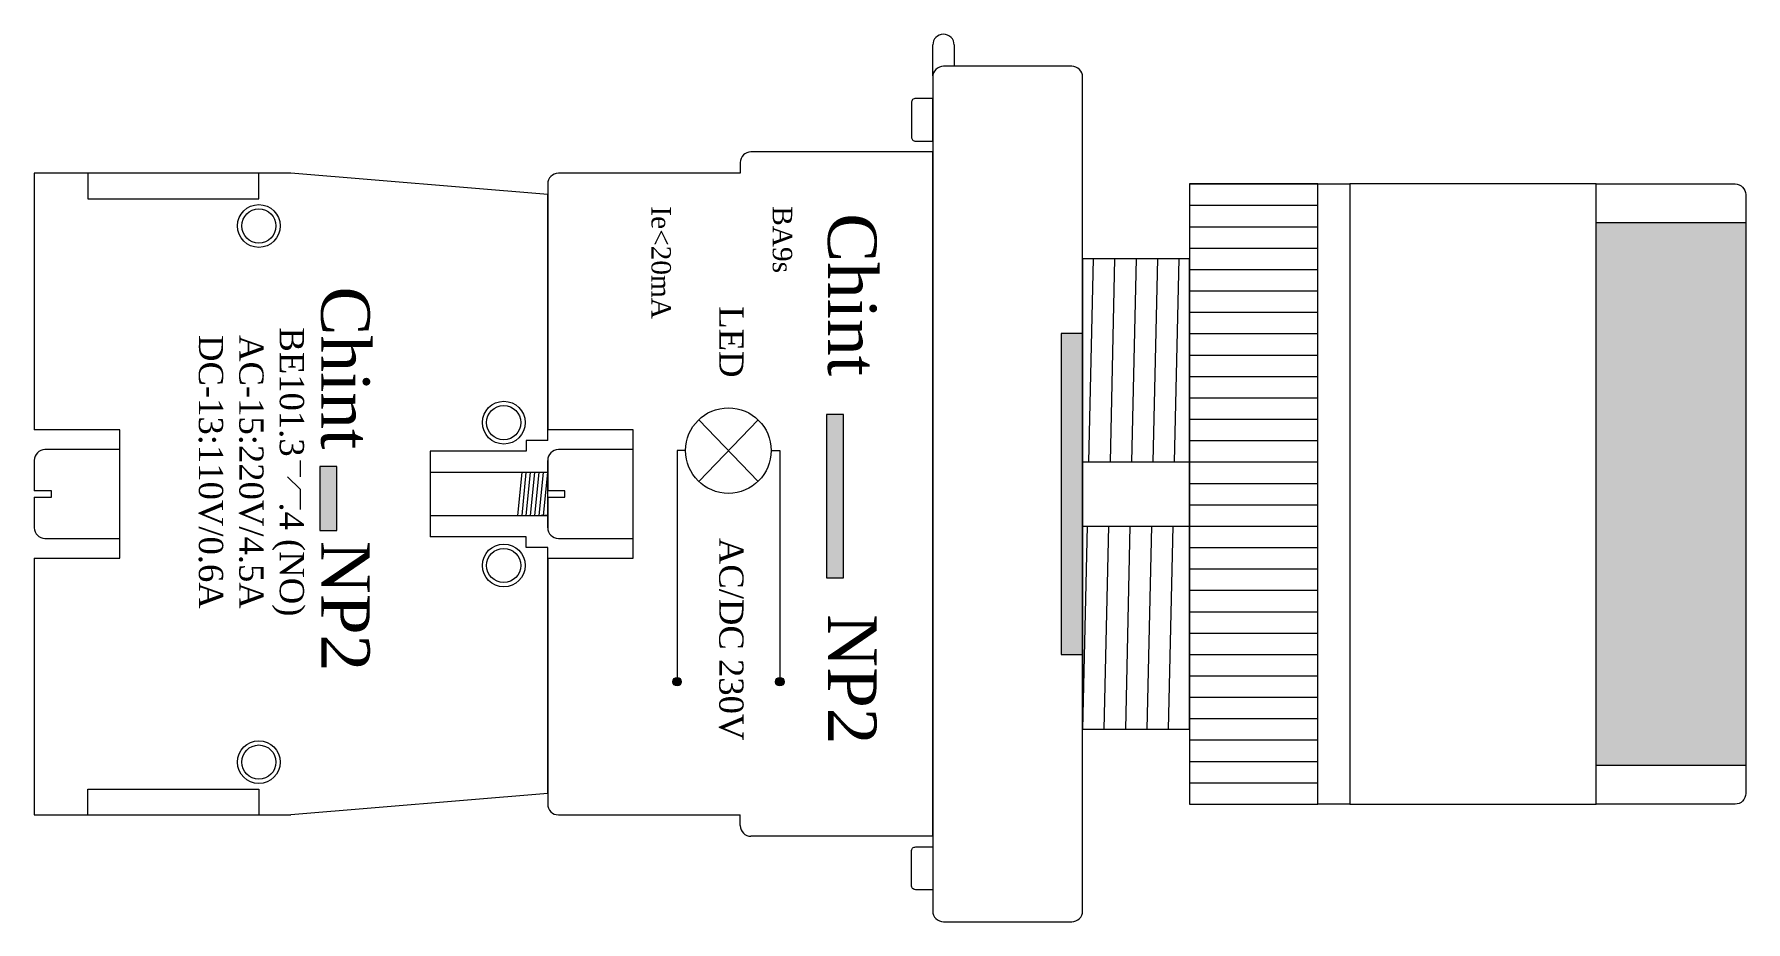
# Model space of a CAD drawing. Header units: millimetres. Extents: x 0 to 80, y 0 to 41.5.
import ezdxf

# ---------------------------------------------------------------- set-up
doc = ezdxf.new("R2010")
doc.units = ezdxf.units.MM
doc.layers.add('1-EMC-ACESS', color=4, linetype='Continuous')
doc.styles.add('ARIAL', font='arial.ttf')

# ---------------------------------------------------------------- blocks, each defined once
blk = doc.blocks.new('NBC')
at = {"lineweight": 9}
h = blk.add_hatch(color=7, dxfattribs=at)
h.set_gradient(color1=(40, 242, 13), color2=(36, 223, 12), one_color=1, tint=0.46, name='HEMISPHERICAL')
h.paths.add_polyline_path([(88946.935, 43556.437), (88953.935, 43556.437), (88953.935, 43531.037), (88946.935, 43531.037)])
h = blk.add_hatch(color=7, dxfattribs=at)
h.set_gradient(color1=(255, 255, 255), color2=(237, 237, 237), one_color=1, tint=0.93, name='INVCYLINDER')
h.paths.add_polyline_path([(88921.935, 43536.237), (88922.935, 43536.237), (88922.935, 43551.237), (88921.935, 43551.237)])
h = blk.add_hatch(color=7, dxfattribs=at)
h.set_gradient(color1=(255, 255, 255), color2=(237, 237, 237), one_color=1, tint=0.93, name='INVCYLINDER')
h.paths.add_polyline_path([(88910.969, 43547.457), (88910.969, 43539.826), (88911.769, 43539.826), (88911.769, 43547.457)])
h = blk.add_hatch(color=7, dxfattribs=at)
h.set_gradient(color1=(255, 255, 255), color2=(237, 237, 237), one_color=1, tint=0.93, name='INVCYLINDER')
h.paths.add_polyline_path([(88887.279, 43545.029), (88887.279, 43542.029), (88888.079, 43542.029), (88888.079, 43545.029)])
h = blk.add_hatch(color=7, dxfattribs=at)
h.set_gradient(color1=(255, 255, 255), one_color=1, tint=1, name='INVCYLINDER')
edge = h.paths.add_edge_path()
edge.add_arc((88903.981, 43534.964), 0.2, 0, 360)
h = blk.add_hatch(color=7, dxfattribs=at)
h.set_gradient(color1=(255, 255, 255), one_color=1, tint=1, name='INVCYLINDER')
edge = h.paths.add_edge_path()
edge.add_arc((88908.781, 43534.964), 0.2, 0, 360)
at = {"color": 7, "lineweight": 9}
for p, q in [((88916.435, 43565.237), (88916.435, 43565.237)), ((88915.937, 43563.285), (88915.935, 43564.737)), ((88916.935, 43564.737), (88916.935, 43563.737)), ((88906.935, 43559.237), (88906.935, 43558.737)), ((88915.935, 43559.737), (88907.435, 43559.737)), ((88876.435, 43558.737), (88876.435, 43557.537)), ((88884.435, 43557.537), (88884.435, 43558.737)), ((88897.935, 43557.737), (88885.935, 43558.737)), ((88927.935, 43558.237), (88933.935, 43558.237)), ((88876.435, 43557.537), (88884.435, 43557.537)), ((88927.935, 43557.237), (88933.935, 43557.237)), ((88927.935, 43556.237), (88933.935, 43556.237)), ((88927.935, 43555.237), (88933.935, 43555.237)), ((88923.435, 43554.737), (88923.219, 43545.237)), ((88924.435, 43554.737), (88924.219, 43545.237)), ((88925.435, 43554.737), (88925.219, 43545.237)), ((88926.435, 43554.737), (88926.219, 43545.237)), ((88927.435, 43554.737), (88927.219, 43545.237)), ((88927.935, 43554.237), (88933.935, 43554.237)), ((88927.935, 43553.237), (88933.935, 43553.237)), ((88927.935, 43552.237), (88933.935, 43552.237)), ((88927.935, 43551.237), (88933.935, 43551.237)), ((88927.935, 43550.237), (88933.935, 43550.237)), ((88927.935, 43549.237), (88933.935, 43549.237)), ((88927.935, 43548.237), (88933.935, 43548.237)), ((88904.995, 43547.211), (88907.768, 43544.328)), ((88907.768, 43547.211), (88904.995, 43544.328)), ((88927.935, 43547.237), (88933.935, 43547.237)), ((88896.935, 43545.737), (88892.435, 43545.737)), ((88892.435, 43545.737), (88892.435, 43541.737)), ((88897.935, 43546.237), (88896.935, 43546.237)), ((88896.935, 43546.237), (88896.935, 43545.737)), ((88904.381, 43545.769), (88903.981, 43545.769)), ((88903.981, 43545.769), (88903.981, 43534.964)), ((88908.381, 43545.769), (88908.781, 43545.769)), ((88908.781, 43545.769), (88908.781, 43534.964)), ((88927.935, 43546.237), (88933.935, 43546.237)), ((88886.371, 43545.306), (88886.371, 43544.545)), ((88922.935, 43545.237), (88923.435, 43545.237)), ((88922.935, 43545.237), (88927.935, 43545.237)), ((88927.935, 43545.237), (88933.935, 43545.237)), ((88886.371, 43543.967), (88885.779, 43544.545)), ((88896.535, 43542.737), (88896.735, 43544.737)), ((88896.735, 43542.737), (88896.935, 43544.737)), ((88896.935, 43542.737), (88897.135, 43544.737)), ((88897.135, 43542.737), (88897.335, 43544.737)), ((88897.335, 43542.737), (88897.535, 43544.737)), ((88897.535, 43542.737), (88897.735, 43544.737)), ((88897.735, 43542.737), (88897.935, 43544.737)), ((88927.935, 43544.237), (88933.935, 43544.237)), ((88874.735, 43543.887), (88873.935, 43543.887)), ((88873.935, 43543.587), (88874.735, 43543.587)), ((88874.735, 43543.587), (88874.735, 43543.887)), ((88886.371, 43543.967), (88886.371, 43543.019)), ((88898.735, 43543.887), (88897.935, 43543.887)), ((88897.935, 43543.587), (88898.735, 43543.587)), ((88898.735, 43543.587), (88898.735, 43543.887)), ((88927.935, 43543.237), (88933.935, 43543.237)), ((88897.935, 43542.737), (88897.635, 43542.737)), ((88897.935, 43542.737), (88897.735, 43542.737)), ((88896.935, 43541.737), (88892.435, 43541.737)), ((88896.935, 43541.237), (88896.935, 43541.737)), ((88923.151, 43542.237), (88922.935, 43532.737)), ((88922.935, 43542.237), (88923.435, 43542.237)), ((88922.935, 43542.237), (88927.935, 43542.237)), ((88924.151, 43542.237), (88923.935, 43532.737)), ((88925.151, 43542.237), (88924.935, 43532.737)), ((88926.151, 43542.237), (88925.935, 43532.737)), ((88927.151, 43542.237), (88926.935, 43532.737)), ((88927.935, 43542.237), (88933.935, 43542.237)), ((88897.935, 43541.237), (88896.935, 43541.237)), ((88897.935, 43540.737), (88897.935, 43541.237)), ((88927.935, 43541.237), (88933.935, 43541.237)), ((88927.935, 43540.237), (88933.935, 43540.237)), ((88927.935, 43539.237), (88933.935, 43539.237)), ((88927.935, 43538.237), (88933.935, 43538.237)), ((88927.935, 43537.237), (88933.935, 43537.237)), ((88927.935, 43536.237), (88933.935, 43536.237)), ((88927.935, 43535.237), (88933.935, 43535.237)), ((88927.935, 43534.237), (88933.935, 43534.237)), ((88927.935, 43533.237), (88933.935, 43533.237)), ((88927.935, 43532.237), (88933.935, 43532.237)), ((88927.935, 43531.237), (88933.935, 43531.237)), ((88876.435, 43528.737), (88876.435, 43529.937)), ((88876.435, 43529.937), (88884.435, 43529.937)), ((88884.435, 43529.937), (88884.435, 43528.737)), ((88897.935, 43529.737), (88885.935, 43528.737)), ((88927.935, 43530.237), (88933.935, 43530.237)), ((88927.935, 43529.237), (88933.935, 43529.237)), ((88906.935, 43528.237), (88906.935, 43528.737)), ((88915.935, 43527.737), (88907.435, 43527.737))]:
    blk.add_line(p, q, dxfattribs=at)
for points in [[(88916.435, 43523.737), (88922.435, 43523.737, 0.414214), (88922.935, 43524.237), (88922.935, 43563.237, 0.414214), (88922.435, 43563.737), (88916.435, 43563.737, 0.414214), (88915.935, 43563.237), (88915.935, 43524.237, 0.414214)], [(88915.135, 43560.237), (88915.935, 43560.237), (88915.935, 43562.237), (88915.135, 43562.237, 0.414214), (88914.935, 43562.037), (88914.935, 43560.437, 0.414214)], [(88946.935, 43558.237), (88953.435, 43558.237, -0.414214), (88953.935, 43557.737), (88953.935, 43529.737, -0.414214), (88953.435, 43529.237), (88946.935, 43529.237)], [(88915.135, 43527.237), (88915.935, 43527.237), (88915.935, 43525.237), (88915.135, 43525.237, -0.414214), (88914.935, 43525.437), (88914.935, 43527.037, -0.414214)]]:
    blk.add_lwpolyline(points, format="xyb", close=True, dxfattribs=at)
for points in [[(88915.935, 43527.737), (88915.935, 43559.737), (88907.435, 43559.737)], [(88885.935, 43558.737), (88873.935, 43558.737), (88873.935, 43546.737)], [(88897.935, 43546.237), (88897.935, 43557.737)], [(88873.935, 43540.737), (88877.935, 43540.737), (88877.935, 43546.737), (88873.935, 43546.737)], [(88897.935, 43540.737), (88901.935, 43540.737), (88901.935, 43546.737), (88897.935, 43546.737)], [(88873.935, 43545.313), (88873.935, 43543.887)], [(88873.935, 43545.313), (88873.935, 43543.887)], [(88897.935, 43545.313), (88897.935, 43543.887)], [(88897.935, 43542.161), (88897.935, 43545.313)], [(88873.935, 43543.587), (88873.935, 43542.161)], [(88873.935, 43543.587), (88873.935, 43542.161)], [(88897.935, 43543.587), (88897.935, 43542.161)], [(88897.935, 43529.737), (88897.935, 43541.237)], [(88873.935, 43540.737), (88873.935, 43528.737), (88885.935, 43528.737)]]:
    blk.add_lwpolyline(points, dxfattribs=at)
for points in [[(88906.935, 43558.737), (88898.435, 43558.737, 0.414214), (88897.935, 43558.237), (88897.935, 43546.737)], [(88873.935, 43543.587), (88873.935, 43542.161, 0.414214), (88874.435, 43541.661), (88877.935, 43541.661), (88877.935, 43545.813), (88874.435, 43545.813, 0.414214), (88873.935, 43545.313), (88873.935, 43543.887)], [(88897.935, 43543.587), (88897.935, 43542.161, 0.414214), (88898.435, 43541.661), (88901.935, 43541.661), (88901.935, 43545.813), (88898.435, 43545.813, 0.414214), (88897.935, 43545.313), (88897.935, 43543.887)], [(88897.935, 43540.737), (88897.935, 43529.237, 0.414214), (88898.435, 43528.737), (88906.935, 43528.737)]]:
    blk.add_lwpolyline(points, format="xyb", dxfattribs=at)
for points in [[(88927.935, 43529.237), (88933.935, 43529.237), (88933.935, 43558.237), (88927.935, 43558.237)], [(88933.935, 43558.237), (88935.435, 43558.237), (88935.435, 43529.237), (88933.935, 43529.237)], [(88935.435, 43529.237), (88946.935, 43529.237), (88946.935, 43558.237), (88935.435, 43558.237)], [(88946.935, 43556.437), (88953.935, 43556.437), (88953.935, 43531.037), (88946.935, 43531.037)], [(88922.935, 43532.737), (88927.935, 43532.737), (88927.935, 43554.737), (88922.935, 43554.737)], [(88921.935, 43536.237), (88922.935, 43536.237), (88922.935, 43551.237), (88921.935, 43551.237)], [(88910.969, 43547.457), (88910.969, 43539.826), (88911.769, 43539.826), (88911.769, 43547.457)], [(88887.279, 43545.029), (88887.279, 43542.029), (88888.079, 43542.029), (88888.079, 43545.029)], [(88892.435, 43542.737), (88897.935, 43542.737), (88897.935, 43544.737), (88892.435, 43544.737)]]:
    blk.add_lwpolyline(points, close=True, dxfattribs=at)
for centre, radius in [((88884.435, 43556.271), 1), ((88884.435, 43556.271), 0.8), ((88895.881, 43547.076), 1), ((88895.881, 43547.076), 0.8), ((88906.381, 43545.769), 2), ((88895.881, 43540.398), 1), ((88895.881, 43540.398), 0.8), ((88903.981, 43534.964), 0.2), ((88908.781, 43534.964), 0.2), ((88884.435, 43531.203), 1), ((88884.435, 43531.203), 0.8)]:
    blk.add_circle(centre, radius, dxfattribs=at)
for centre, start, end in [((88916.435, 43564.737), 90, 180), ((88916.435, 43564.737), 0, 90), ((88907.435, 43559.237), 90, 180), ((88907.435, 43528.237), 180, 270)]:
    blk.add_arc(centre, 0.5, start, end, dxfattribs=at)
at = {"layer": '1-EMC-ACESS', "color": 1, "linetype": 'ByBlock', "lineweight": 9, "attachment_point": 2, "rotation": 270, "style": 'ARIAL'}
for s, insert, char_height, width in [('{\\fTimes New Roman|b0|i0|c0|p18;\\C7;Ie<20mA}', (88903.693, 43554.556), 0.9072, 13.89466), ('{\\fTimes New Roman|b0|i0|c0|p18;\\C7;BA9s}', (88909.363, 43555.631), 0.9072, 13.89466), ('{\\fTimes New Roman|b0|i0|c0|p18;\\C7;Chint             NP2}', (88913.309, 43544.447), 2.268, 34.73666), ('{\\fTimes New Roman|b0|i0|c0|p18;\\C7;Chint     NP2}', (88889.619, 43544.447), 2.268, 34.73666), ('{\\fTimes New Roman|b0|i0|c0|p18;\\C7;LED}', (88907.088, 43550.85), 1.134, 17.36833), ('{\\fTimes New Roman|b0|i0|c0|p18;\\C7;BE101.3     .4 (NO)\\PAC-15:220V/4.5A\\PDC-13:110V/0.6A}', (88886.546, 43544.772), 1.134, 17.36833), ('{\\fTimes New Roman|b0|i0|c0|p18;\\C7;AC/DC 230V}', (88907.088, 43536.953), 1.134, 17.36833)]:
    blk.add_mtext(s, dxfattribs=dict(at, insert=insert, char_height=char_height, width=width))

msp = doc.modelspace()

# ---------------------------------------------------------------- block references
at = {"color": 7, "lineweight": 9}
msp.add_blockref('NBC', (-88873.935, -43523.737), dxfattribs=at)

doc.saveas('drawing.dxf')
